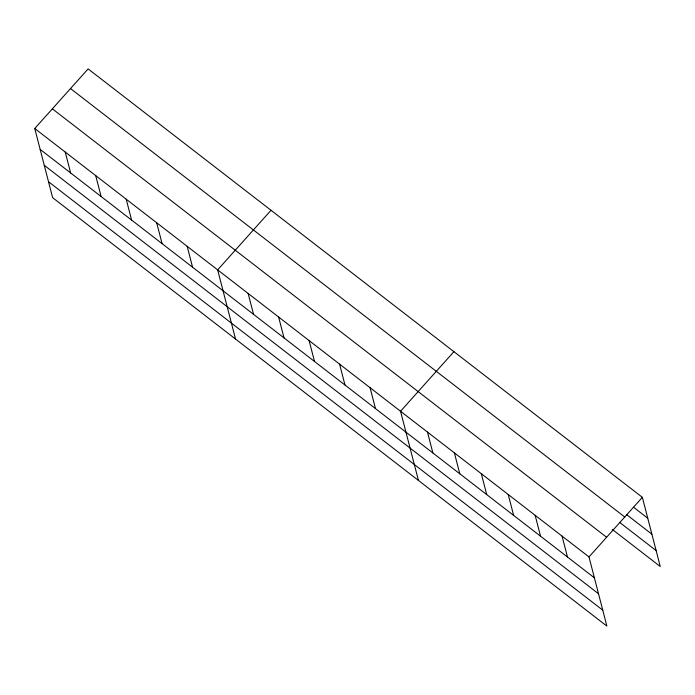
<?xml version="1.0" encoding="UTF-8"?>
<svg xmlns="http://www.w3.org/2000/svg" width="695" height="695" viewBox="0 0 695 695"><rect width="100%" height="100%" fill="white"/><g stroke="black" fill="none" stroke-linecap="round" stroke-linejoin="round"><path stroke-width="1.04" d="M34.75 128.497L588.995 556.93L606.883 626.099L52.638 197.667L34.75 128.497L88.117 68.901L642.362 497.333L660.25 566.503L612.295 529.442M271.015 210.281L217.648 269.877L235.536 339.047M453.922 351.661L400.546 411.258L418.442 480.436M588.995 556.93L642.362 497.333M633.466 507.176L647.766 518.235M626.647 514.656L651.884 534.168M70.508 88.56L624.753 517.002M619.957 522.614L656.132 550.579M52.36 108.828L606.605 537.261M40.154 149.39L594.399 577.832M44.272 165.323L598.517 593.756M48.52 181.734L602.765 610.175M562.073 536.123L567.476 557.016M535.15 515.308L540.554 536.21M508.227 494.501L513.64 515.403M481.314 473.686L486.717 494.588M454.391 452.879L459.795 473.782M427.468 432.073L432.872 452.966M370.07 387.697L375.474 408.599M339.586 364.137L344.989 385.03M309.101 340.567L314.505 361.469M278.617 317.007L284.02 337.909M248.132 293.438L253.536 314.34M187.163 246.317L192.576 267.21M156.679 222.747L162.091 243.65M126.203 199.187L131.607 220.089M95.719 175.618L101.123 196.52M65.234 152.057L70.638 172.959"/></g></svg>
